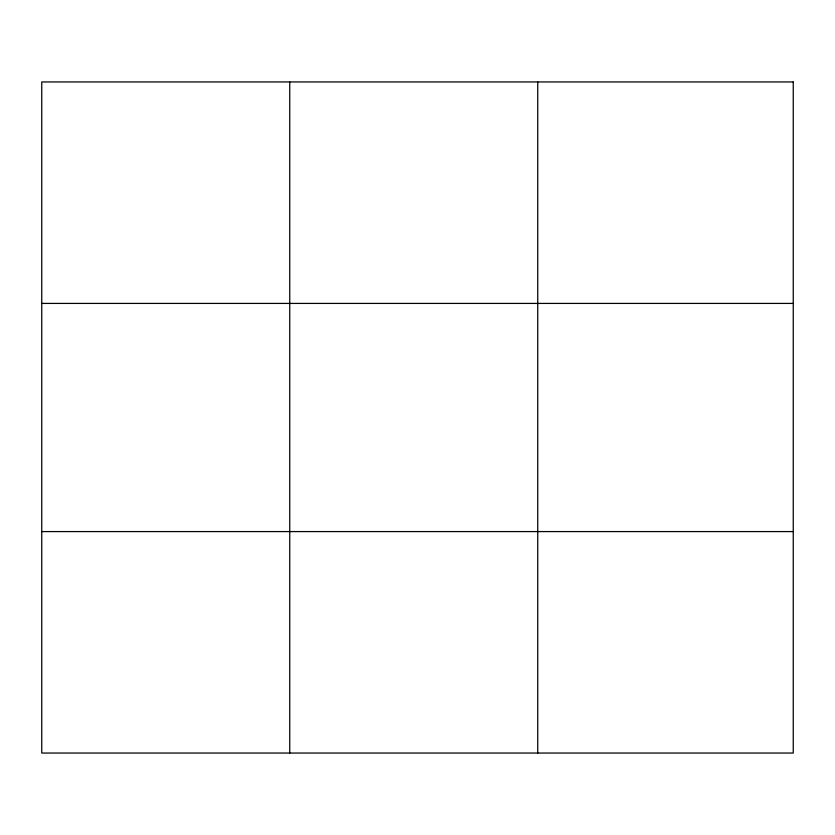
<?xml version="1.0" encoding="UTF-8"?>
<svg xmlns="http://www.w3.org/2000/svg" width="835" height="835" viewBox="0 0 835 835"><rect width="100%" height="100%" fill="white"/><g stroke="black" fill="none" stroke-linecap="round" stroke-linejoin="round"><path stroke-width="1.25" d="M289.745 753.045L289.745 81.955M537.74 753.045L537.74 81.955M41.75 303.418L793.25 303.418M41.75 531.582L793.25 531.582M793.25 81.955L793.25 753.045L41.75 753.045L41.75 81.955L793.25 81.955"/></g></svg>
